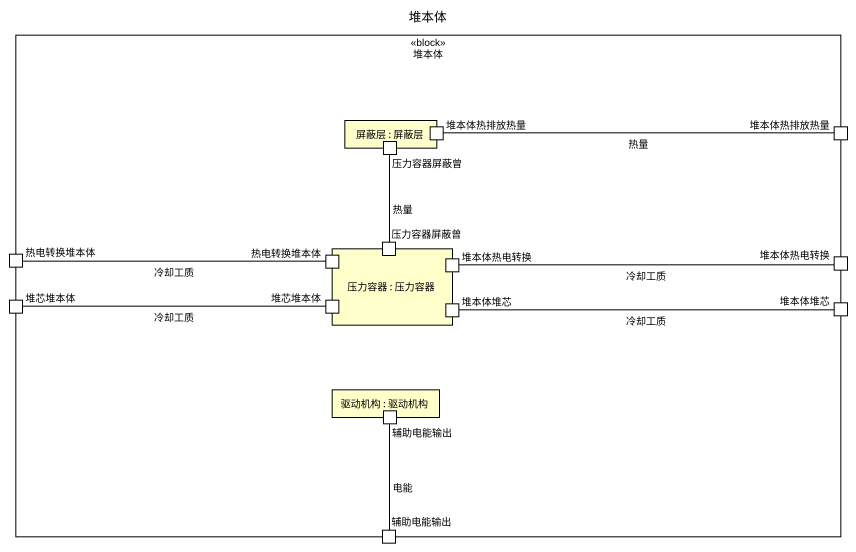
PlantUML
@startuml
title 堆本体
rectangle 堆本体 <<block>> {
  rectangle "屏蔽层 : 屏蔽层" as 屏蔽层 {
    port 堆本体热排放热量
    port 压力容器屏蔽曾
  }
  port "堆本体热排放热量" as 堆本体热排放热量_2
  port 热电转换堆本体
  rectangle "压力容器 : 压力容器" as 压力容器 {
    port "热电转换堆本体" as 热电转换堆本体_2
    port "压力容器屏蔽曾" as 压力容器屏蔽曾_2
    port "堆本体热电转换" as 堆本体热电转换_2
    port "堆芯堆本体" as 堆芯堆本体_2
    port 堆本体堆芯
  }
  port 堆本体热电转换
  port 堆芯堆本体
  port "堆本体堆芯" as 堆本体堆芯_2
  rectangle "驱动机构 : 驱动机构" as 驱动机构 {
    port 辅助电能输出
  }
  port "辅助电能输出" as 辅助电能输出_2
}
堆本体热排放热量_2 -left- 堆本体热排放热量 : 热量
热电转换堆本体 -right- 热电转换堆本体_2 : 冷却工质
压力容器屏蔽曾_2 -up- 压力容器屏蔽曾 : 热量
堆本体热电转换 -left- 堆本体热电转换_2 : 冷却工质
堆芯堆本体 -right- 堆芯堆本体_2 : 冷却工质
堆本体堆芯_2 -left- 堆本体堆芯 : 冷却工质
辅助电能输出_2 -up- 辅助电能输出 : 电能
@enduml
